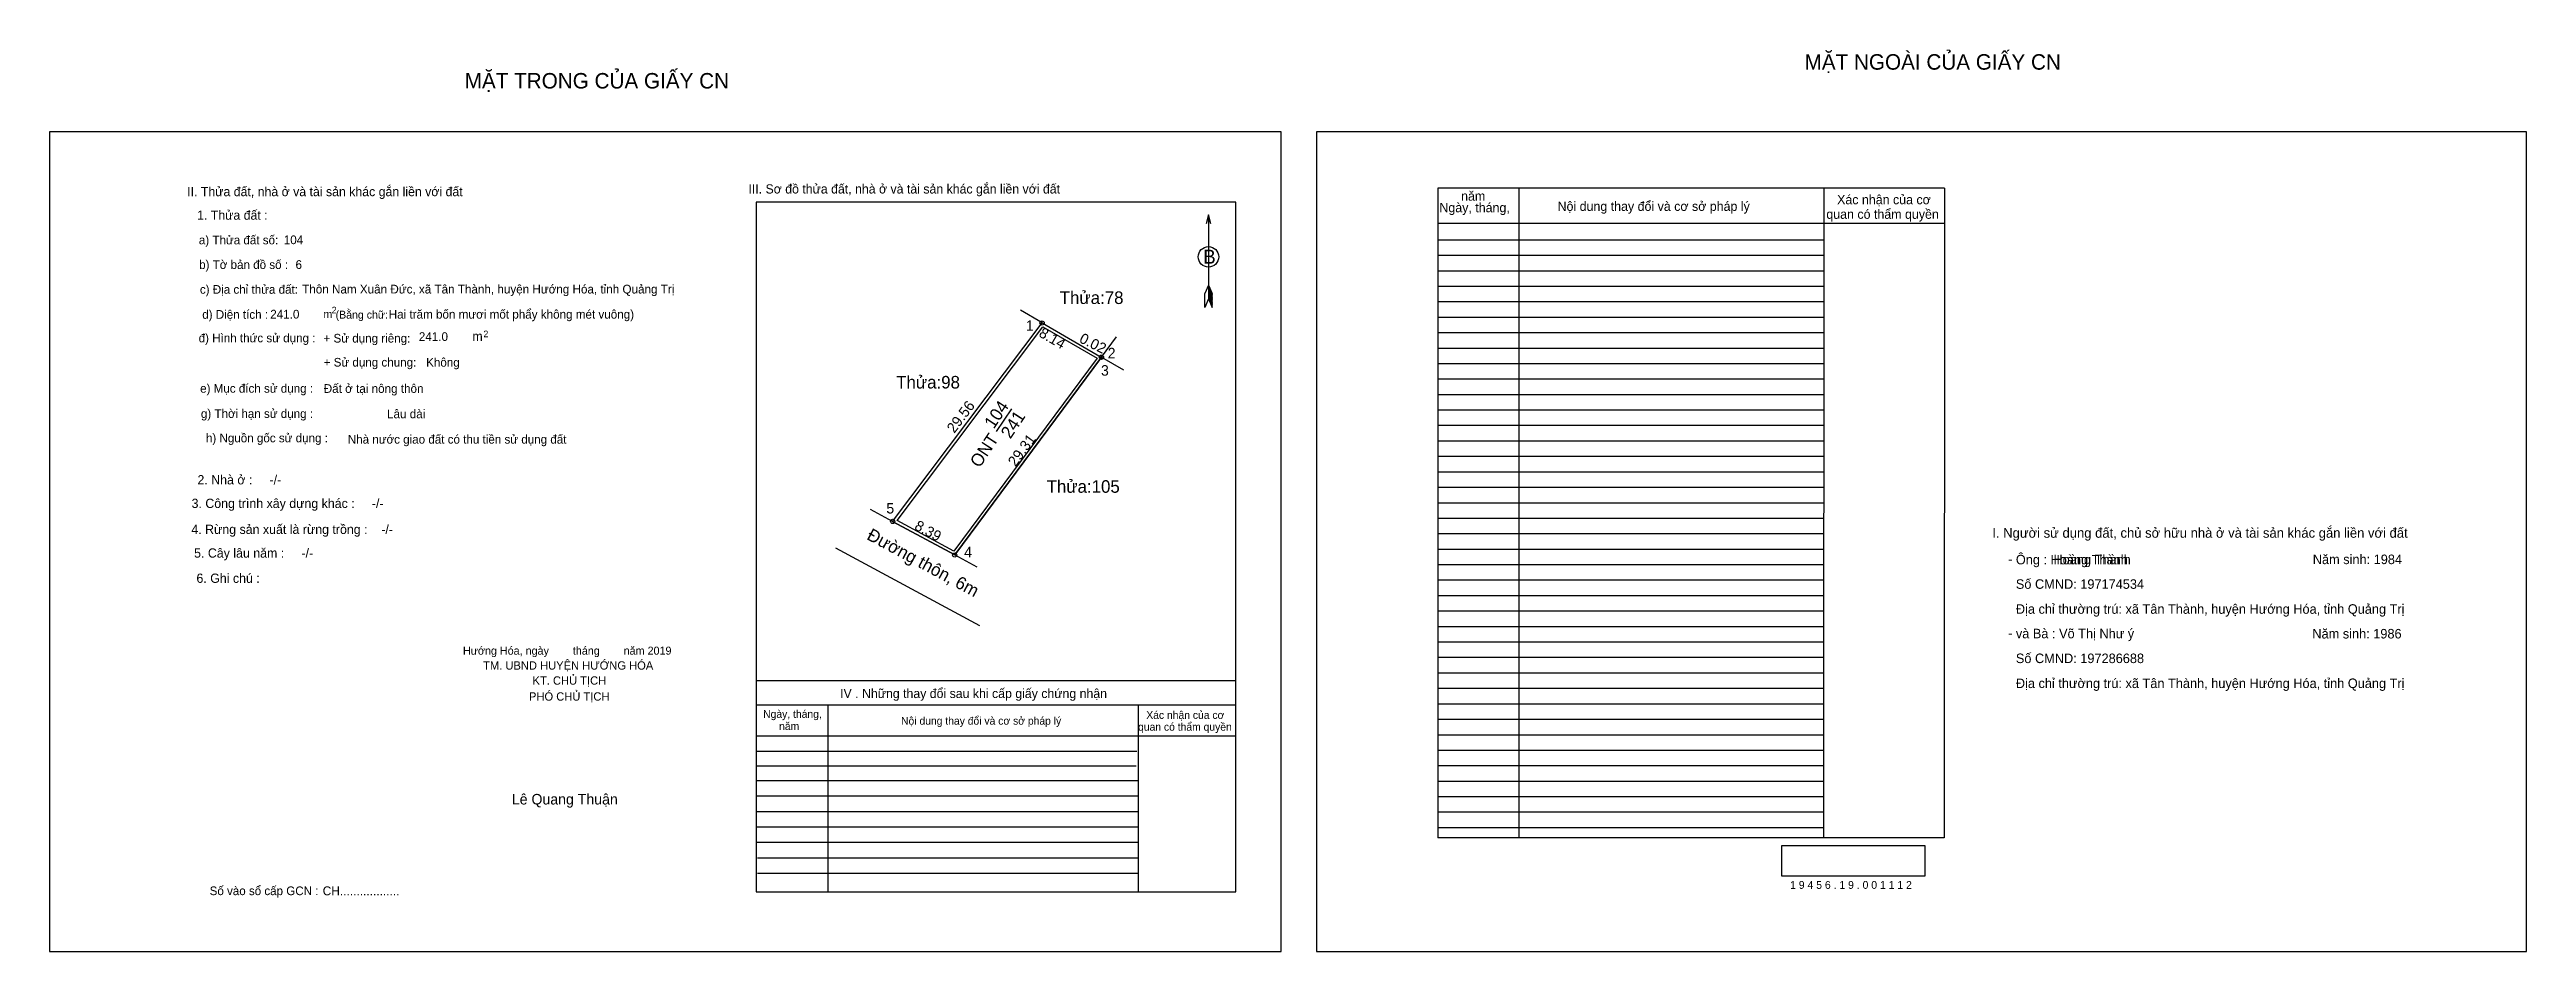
# Model space of a CAD drawing. Extents: x 539126 to 539421, y 1836977 to 1837084.
import ezdxf

# ---------------------------------------------------------------- set-up
doc = ezdxf.new("R2010")
doc.units = 0
for name, color, linetype in [('Default', 7, 'Continuous'), ('Level 1', 7, 'Continuous'), ('Level 10', 7, 'Continuous'), ('Level 11', 7, 'Continuous'), ('Level 13', 7, 'Continuous'), ('Level 27', 7, 'Continuous'), ('Level 35', 7, 'Continuous'), ('Level 36', 7, 'Continuous'), ('Level 4', 7, 'Continuous'), ('Level 40', 7, 'Continuous'), ('Level 49', 7, 'Continuous'), ('Level 5', 7, 'Continuous'), ('Level 52', 7, 'Continuous'), ('Level 55', 7, 'Continuous'), ('Level 6', 7, 'Continuous'), ('Level 7', 7, 'Continuous'), ('Level 8', 7, 'Continuous'), ('Level 9', 7, 'Continuous')]:
    doc.layers.add(name, color=color, linetype=linetype)

msp = doc.modelspace()

# ---------------------------------------------------------------- linework, layer by layer
at = {"layer": 'Level 1'}
for p, q in [((539126.46, 1837074.55), (539126.46, 1837074.55)), ((539277.2, 1837074.55), (539277.2, 1837074.55)), ((539264.36, 1837064.68), (539264.36, 1837054.66)), ((539263.92, 1837053.64), (539263.94, 1837055.29)), ((539264.36, 1837054.66), (539263.92, 1837053.64)), ((539264.36, 1837056.31), (539263.94, 1837055.29)), ((539264.36, 1837056.31), (539264.78, 1837055.29)), ((539264.36, 1837056.17), (539264.78, 1837055.14)), ((539264.36, 1837056.03), (539264.78, 1837055)), ((539264.36, 1837055.88), (539264.79, 1837054.85)), ((539264.36, 1837055.73), (539264.79, 1837054.7)), ((539264.36, 1837055.59), (539264.79, 1837054.55)), ((539264.36, 1837055.45), (539264.79, 1837054.4)), ((539264.36, 1837055.3), (539264.79, 1837054.25)), ((539264.36, 1837055.16), (539264.79, 1837054.11)), ((539264.36, 1837055.02), (539264.79, 1837053.96)), ((539264.36, 1837054.87), (539264.8, 1837053.81)), ((539264.36, 1837054.66), (539264.8, 1837053.64)), ((539264.8, 1837053.64), (539264.78, 1837055.29)), ((539273.01, 1836977), (539273.01, 1836977)), ((539421.19, 1836977), (539421.19, 1836977))]:
    msp.add_line(p, q, dxfattribs=at)
msp.add_lwpolyline([(539264.64, 1837063.61), (539264.36, 1837064.68), (539264.07, 1837063.61)], dxfattribs=at)
msp.add_circle((539264.36, 1837059.67), 1.22, dxfattribs=at)
at = {"layer": 'Level 10'}
for p, q in [((539234.16, 1837024.19), (539251.63, 1837047.72)), ((539226.78, 1837028.18), (539234.16, 1837024.19))]:
    msp.add_line(p, q, dxfattribs=at)
for points in [[(539226.78, 1837028.18), (539244.56, 1837051.8), (539251.61, 1837047.73), (539251.63, 1837047.72), (539234.16, 1837024.19)], [(539227.3, 1837028.29), (539244.65, 1837051.34), (539251.11, 1837047.61), (539234.06, 1837024.64)]]:
    msp.add_lwpolyline(points, close=True, dxfattribs=at)
at = {"layer": 'Level 11'}
for centre in [(539244.56, 1837051.8), (539251.61, 1837047.73), (539251.63, 1837047.72), (539226.78, 1837028.18), (539226.78, 1837028.18), (539234.16, 1837024.19)]:
    msp.add_circle(centre, 0.25, dxfattribs=at)
at = {"layer": 'Level 27'}
for p, q in [((539244.56, 1837051.8), (539241.98, 1837053.33)), ((539251.63, 1837047.72), (539253.4, 1837050.14)), ((539251.63, 1837047.72), (539254.23, 1837046.23)), ((539226.78, 1837028.18), (539224.13, 1837029.59)), ((539234.16, 1837024.19), (539236.8, 1837022.76))]:
    msp.add_line(p, q, dxfattribs=at)
at = {"layer": 'Level 35'}
msp.add_line((539237.16, 1837015.75), (539220.03, 1837025), dxfattribs=at)
at = {"layer": 'Level 40'}
msp.add_lwpolyline([(539126.46, 1836977), (539273.01, 1836977), (539273.01, 1837074.55), (539126.46, 1837074.55)], close=True, dxfattribs=at)
at = {"layer": 'Level 52'}
for p, q in [((539351.94, 1837067.85), (539291.67, 1837067.85)), ((539291.67, 1837067.85), (539291.67, 1836990.51)), ((539301.28, 1837067.85), (539301.28, 1836990.51)), ((539337.57, 1837067.85), (539337.54, 1836990.51)), ((539351.94, 1837067.85), (539351.91, 1836990.51)), ((539351.94, 1837063.64), (539291.67, 1837063.64)), ((539337.57, 1837061.67), (539291.67, 1837061.67)), ((539337.57, 1837059.83), (539291.67, 1837059.83)), ((539337.57, 1837057.98), (539291.67, 1837057.98)), ((539337.57, 1837056.14), (539291.67, 1837056.14)), ((539337.57, 1837054.3), (539291.67, 1837054.3)), ((539337.56, 1837052.46), (539291.67, 1837052.46)), ((539337.56, 1837050.62), (539291.67, 1837050.62)), ((539337.56, 1837048.78), (539291.67, 1837048.78)), ((539337.56, 1837046.94), (539291.67, 1837046.94)), ((539337.56, 1837045.1), (539291.67, 1837045.1)), ((539337.56, 1837043.26), (539291.67, 1837043.26)), ((539337.56, 1837041.42), (539291.67, 1837041.42)), ((539337.56, 1837039.58), (539291.67, 1837039.58)), ((539337.56, 1837037.74), (539291.67, 1837037.74)), ((539337.56, 1837035.9), (539291.67, 1837035.9)), ((539337.56, 1837034.06), (539291.67, 1837034.06)), ((539337.56, 1837032.22), (539291.67, 1837032.22)), ((539337.56, 1837030.37), (539291.67, 1837030.37)), ((539337.56, 1837028.53), (539291.67, 1837028.53)), ((539337.55, 1837026.69), (539291.67, 1837026.69)), ((539337.55, 1837024.85), (539291.67, 1837024.85)), ((539337.55, 1837023.01), (539291.67, 1837023.01)), ((539337.55, 1837021.17), (539291.67, 1837021.17)), ((539337.55, 1837019.33), (539291.67, 1837019.33)), ((539337.55, 1837017.49), (539291.67, 1837017.49)), ((539337.55, 1837015.65), (539291.67, 1837015.65)), ((539337.55, 1837013.81), (539291.67, 1837013.81)), ((539337.55, 1837011.97), (539291.67, 1837011.97)), ((539337.55, 1837010.13), (539291.67, 1837010.13)), ((539337.55, 1837008.29), (539291.67, 1837008.29)), ((539337.55, 1837006.45), (539291.67, 1837006.45)), ((539337.55, 1837004.61), (539291.67, 1837004.61)), ((539337.55, 1837002.76), (539291.67, 1837002.76)), ((539337.55, 1837000.92), (539291.67, 1837000.92)), ((539337.54, 1836999.08), (539291.67, 1836999.08)), ((539337.54, 1836997.24), (539291.67, 1836997.24)), ((539337.54, 1836995.4), (539291.67, 1836995.4)), ((539337.54, 1836993.56), (539291.67, 1836993.56)), ((539337.54, 1836991.72), (539291.67, 1836991.72)), ((539351.91, 1836990.51), (539291.67, 1836990.51))]:
    msp.add_line(p, q, dxfattribs=at)
msp.add_lwpolyline([(539277.2, 1836977), (539421.19, 1836977), (539421.19, 1837074.55), (539277.2, 1837074.55)], close=True, dxfattribs=at)
at = {"layer": 'Level 6'}
msp.add_lwpolyline([(539332.59, 1836989.62), (539349.6, 1836989.62), (539349.6, 1836985.97), (539332.59, 1836985.97)], close=True, dxfattribs=at)
at = {"layer": 'Level 7'}
for p, q in [((539255.84, 1837000.8), (539210.54, 1837000.8)), ((539255.76, 1836999.05), (539210.54, 1836999.05)), ((539256, 1836997.31), (539210.54, 1836997.31)), ((539256, 1836995.47), (539210.54, 1836995.47)), ((539256, 1836993.63), (539210.54, 1836993.63)), ((539256, 1836991.79), (539210.54, 1836991.79)), ((539256, 1836989.95), (539210.54, 1836989.95)), ((539256, 1836988.11), (539210.69, 1836988.11)), ((539256, 1836986.26), (539210.69, 1836986.26))]:
    msp.add_line(p, q, dxfattribs=at)
at = {"layer": 'Level 8'}
for p, q in [((539267.6, 1837066.19), (539210.54, 1837066.19)), ((539210.54, 1837066.19), (539210.54, 1836984.1)), ((539267.6, 1836984.1), (539267.6, 1837066.19)), ((539267.6, 1837009.21), (539210.54, 1837009.21)), ((539267.6, 1837006.31), (539210.54, 1837006.31)), ((539219.06, 1837006.31), (539219.06, 1836984.1)), ((539256, 1837006.31), (539256, 1836984.1)), ((539267.6, 1837002.63), (539210.54, 1837002.63)), ((539210.54, 1836984.1), (539267.6, 1836984.1))]:
    msp.add_line(p, q, dxfattribs=at)
at = {"layer": 'Level 9'}
msp.add_line((539239.15, 1837038.88), (539240.95, 1837041.6), dxfattribs=at)

# ---------------------------------------------------------------- texts
at = {"layer": 'Default'}
for s, p in [('e) Mục đích sử dụng :', (539144.38, 1837043.5)), ('g) Thời hạn sử dụng :', (539144.47, 1837040.5)), ('h) Nguồn gốc sử dụng :', (539145.07, 1837037.6)), ('Nhà nước giao đất có thu tiền sử dụng đất', (539161.95, 1837037.44))]:
    msp.add_text(s, height=1.0326, dxfattribs=at).set_placement(p)
at = {"layer": 'Level 1'}
msp.add_text('B', height=1.66, dxfattribs=at).set_placement((539263.74, 1837058.86))
at = {"layer": 'Level 13'}
for s, p in [('104', (539238.82, 1837039.11)), ('241', (539240.79, 1837037.92)), ('ONT', (539237.12, 1837034.47))]:
    msp.add_text(s, height=1.5, rotation=56.4074, dxfattribs=at).set_placement(p)
at = {"layer": 'Level 36'}
for s, p in [('Thửa:78', (539246.66, 1837054.06)), ('Thửa:98', (539227.2, 1837044)), ('Thửa:105', (539245.1, 1837031.59))]:
    msp.add_text(s, height=1.5, dxfattribs=at).set_placement(p)
at = {"layer": 'Level 4'}
msp.add_text('Hoàng Thành', height=1.1338, dxfattribs=at).set_placement((539364.91, 1837023.08))
at = {"layer": 'Level 49'}
for s, rotation, p in [('8.14', 330.0019, (539244.07, 1837050.26)), ('0.02', 333.4349, (539248.89, 1837049.55)), ('29.56', 53.0293, (539234.12, 1837038.6)), ('29.31', 53.4077, (539241.4, 1837034.62)), ('8.39', 331.6021, (539229.27, 1837027.29))]:
    msp.add_text(s, height=1.25, rotation=rotation, dxfattribs=at).set_placement(p)
at = {"layer": 'Level 5'}
msp.add_text('Đường thôn, 6m', height=1.5, rotation=331.6127, dxfattribs=at).set_placement((539223.59, 1837026.11))
at = {"layer": 'Level 52'}
for s, height, p in [('năm', 1.104, (539294.42, 1837066.36)), ('Nội dung thay đổi và cơ sở pháp lý', 1.1044, (539305.9, 1837065.14)), ('Xác nhận của cơ', 1.1044, (539339.16, 1837065.93)), ('Ngày, tháng,', 1.1044, (539291.84, 1837064.98)), (' quan có thẩm quyền', 1.1044, (539337.47, 1837064.2))]:
    msp.add_text(s, height=height, dxfattribs=at).set_placement(p)
at = {"layer": 'Level 55'}
for s, height, p in [('1', 0.2, (539244.5, 1837051.8)), ('98', 0.055, (539244.52, 1837051.75)), ('78', 0.055, (539244.52, 1837051.75)), ('98', 0.055, (539244.52, 1837051.75)), ('2', 0.2, (539251.54, 1837047.73)), ('3', 0.2, (539251.57, 1837047.72)), ('78', 0.055, (539251.57, 1837047.68)), ('105', 0.055, (539251.57, 1837047.67)), ('78', 0.055, (539251.59, 1837047.67)), ('5', 0.2, (539226.72, 1837028.18)), ('98', 0.055, (539226.74, 1837028.12)), ('98', 0.055, (539226.74, 1837028.12)), ('0', 0.055, (539226.76, 1837028.12)), ('0', 0.055, (539226.76, 1837028.12)), ('4', 0.2, (539234.09, 1837024.19)), ('105', 0.055, (539234.1, 1837024.14)), ('0', 0.055, (539234.14, 1837024.14)), ('0', 0.055, (539234.14, 1837024.14))]:
    msp.add_text(s, height=height, dxfattribs=at).set_placement(p)
at = {"layer": 'Level 6'}
for s, height, p in [('104', 1.037, (539154.33, 1837061.18)), ('6', 1.04, (539155.73, 1837058.23)), ('Thôn Nam Xuân Đức, xã Tân Thành, huyện Hướng Hóa, tỉnh Quảng Trị', 1.0381, (539156.52, 1837055.31)), ('241.0', 1.037, (539152.72, 1837052.33)), ('Hai trăm bốn mươi mốt phẩy không mét vuông)', 1.0367, (539166.82, 1837052.32)), ('241.0', 1.037, (539170.4, 1837049.66)), ('Đất ở tại nông thôn', 1.0381, (539159.09, 1837043.48)), ('Lâu dài', 1.038, (539166.62, 1837040.46)), ('Ông : Hoàng Thành', 1.1338, (539360.43, 1837023.07)), ('Năm sinh: 1984', 1.1338, (539395.76, 1837023.1)), ('Số CMND: 197174534', 1.1338, (539360.43, 1837020.16)), ('Địa chỉ thường trú: xã Tân Thành, huyện Hướng Hóa, tỉnh Quảng Trị', 1.1338, (539360.43, 1837017.19)), ('và Bà : Võ Thị Như ý', 1.1338, (539360.43, 1837014.27)), ('Năm sinh: 1986', 1.1338, (539395.71, 1837014.25)), ('Số CMND: 197286688', 1.1338, (539360.43, 1837011.32)), ('Địa chỉ thường trú: xã Tân Thành, huyện Hướng Hóa, tỉnh Quảng Trị', 1.1338, (539360.43, 1837008.35)), ('1 9 4 5 6 . 1 9 . 0 0 1 1 1 2', 0.9277, (539333.57, 1836984.45))]:
    msp.add_text(s, height=height, dxfattribs=at).set_placement(p)
at = {"layer": 'Level 7'}
for s, height, p in [('MẶT NGOÀI CỦA GIẤY CN', 1.8406, (539335.29, 1837081.95)), ('MẶT TRONG CỦA GIẤY CN', 1.8406, (539175.86, 1837079.71)), ('II. Thửa đất, nhà ở và tài sản khác gắn liền với đất', 1.0951, (539142.84, 1837066.89)), ('III. Sơ đồ thửa đất, nhà ở và tài sản khác gắn liền với đất', 1.0951, (539209.62, 1837067.21)), ('1. Thửa đất :', 1.0951, (539144.02, 1837064.09)), ('a) Thửa đất số:', 1.0326, (539144.23, 1837061.16)), ('b) Tờ bản đồ số :', 1.0326, (539144.26, 1837058.23)), ('c) Địa chỉ thửa đất:', 1.0326, (539144.35, 1837055.28)), ('d) Diện tích :', 1.0326, (539144.63, 1837052.3)), ('m', 0.939, (539159.05, 1837052.39)), ('2', 0.782, (539160.03, 1837052.95)), ('(Bằng chữ:', 0.939, (539160.5, 1837052.32)), ('đ) Hình thức sử dụng :', 1.0326, (539144.2, 1837049.5)), ('+ Sử dụng riêng:', 1.0326, (539159.06, 1837049.47)), ('m', 1.1, (539176.77, 1837049.67)), ('2', 0.782, (539178.09, 1837050.11)), ('+ Sử dụng chung:', 1.0326, (539159.08, 1837046.61)), ('Không', 1.033, (539171.27, 1837046.6)), ('3. Công trình xây dựng khác :     -/-', 1.1014, (539143.36, 1837029.78)), ('2. Nhà ở :     -/-', 1.1014, (539144.06, 1837032.59)), ('4. Rừng sản xuất là rừng trồng :    -/-', 1.1014, (539143.33, 1837026.69)), ('5. Cây lâu năm :     -/-', 1.1014, (539143.66, 1837023.87)), ('I. Người sử dụng đất, chủ sở hữu nhà ở và tài sản khác gắn liền với đất', 1.1596, (539357.63, 1837026.24)), ('-', 1.18, (539359.5, 1837023.11)), ('6. Ghi chú :', 1.1014, (539143.94, 1837020.87)), ('Hướng Hóa, ngày        tháng        năm 2019', 0.9569, (539175.65, 1837012.32)), ('-', 1.18, (539359.51, 1837014.3)), ('TM. UBND HUYỆN HƯỚNG HÓA', 0.9915, (539178.05, 1837010.54)), ('PHÓ CHỦ TỊCH', 0.9914, (539183.51, 1837006.85)), ('KT. CHỦ TỊCH', 0.9915, (539183.93, 1837008.75)), ('IV . Những thay đổi sau khi cấp giấy chứng nhận', 1.0951, (539220.53, 1837007.16)), ('Ngày, tháng,', 0.9203, (539211.37, 1837004.8)), ('Nội dung thay đổi và cơ sở pháp lý', 0.9203, (539227.78, 1837003.99)), ('Xác nhận của cơ', 0.9203, (539256.96, 1837004.68)), ('năm', 0.92, (539213.27, 1837003.35)), (' quan có thẩm quyền', 0.9203, (539255.64, 1837003.27)), ('Lê Quang Thuận', 1.2558, (539181.47, 1836994.49)), ('Số vào sổ cấp GCN :', 1.0307, (539145.51, 1836983.7)), ('CH..................', 1.0602, (539158.96, 1836983.68))]:
    msp.add_text(s, height=height, dxfattribs=at).set_placement(p)
at = {"layer": 'Level 9'}
for s, p in [('1', (539242.64, 1837050.87)), ('2', (539252.37, 1837047.59)), ('3', (539251.57, 1837045.53)), ('5', (539226.03, 1837029.12)), ('4', (539235.29, 1837023.91))]:
    msp.add_text(s, height=1.25, dxfattribs=at).set_placement(p)

doc.saveas('drawing.dxf')
